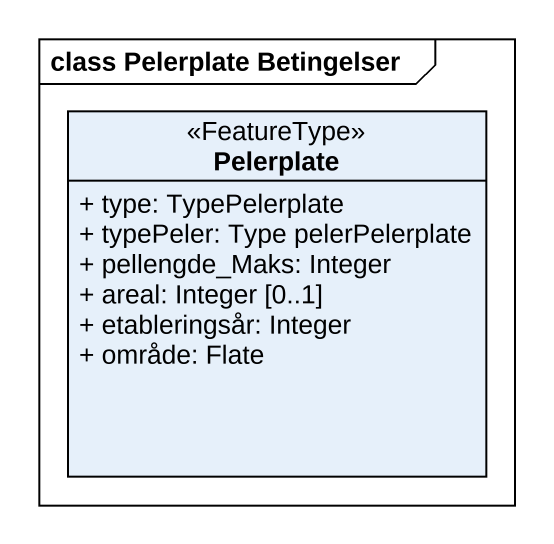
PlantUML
@startuml
mainframe class Pelerplate Betingelser
hide circle
hide empty members
skinparam classAttributeIconSize 0
class Pelerplate <<FeatureType>> {
  + type: TypePelerplate
  + typePeler: Type pelerPelerplate
  + pellengde_Maks: Integer
  + areal: Integer [0..1]
  + etableringsår: Integer
  + område: Flate
}
@enduml
